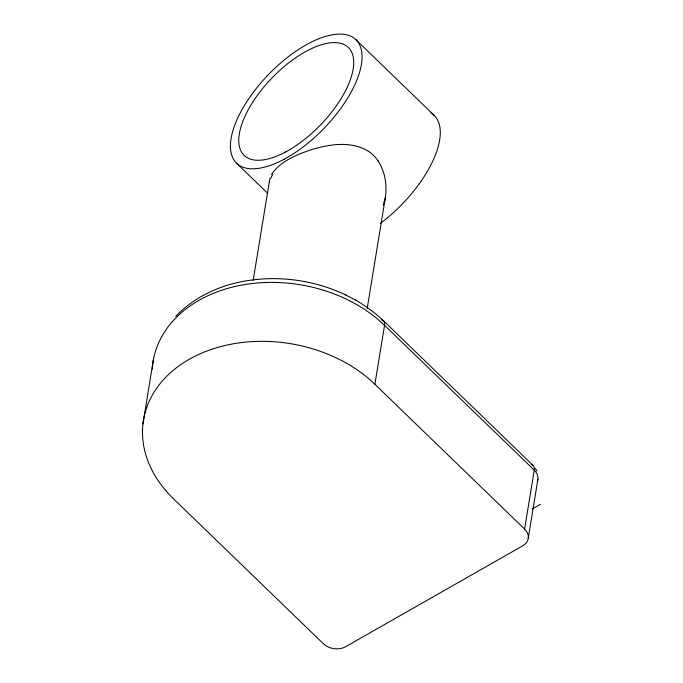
<?xml version="1.0" encoding="UTF-8"?>
<svg xmlns="http://www.w3.org/2000/svg" width="683" height="683" viewBox="0 0 683 683"><rect width="100%" height="100%" fill="white"/><g stroke="black" fill="none" stroke-linecap="round" stroke-linejoin="round"><path stroke-width="1.02" d="M269.887 178.519L269.444 182.66M384.708 201.289C387.483 187.671 385.844 172.628 378.023 160.889M142.952 423.955L153.351 359.941M253.18 280.337L269.512 180.585M367.189 308.503L385.425 197.105M374.89 384.273A132.528 99.257 9.3 0 0 189.191 359.326A132.528 99.257 9.3 0 0 173.627 498.914L323.341 643.702A15.905 11.91 9.3 0 0 345.624 646.699L522.734 545.811A15.905 11.91 9.3 0 0 524.595 529.06L374.89 384.273L384.538 325.347A15.905 7.163 -46 0 0 381.396 319.815M524.595 529.06L534.251 470.135A15.905 7.163 -46 0 0 531.109 464.602M528.275 538.059L537.931 479.133M271.51 174.507C280.371 161.06 296.473 154.879 311.038 149.748C329.496 144.25 351.429 140.519 368.658 151.481M175.702 316.357C193.665 297.506 218.21 285.972 243.609 281.294L244.54 281.148C278.425 275.121 314.052 280.047 345.18 294.672L345.88 295.03M532.177 509.006L540.484 504.267M355.45 300.059C365.601 305.796 375.027 312.771 383.505 320.771L533.21 465.567M345.18 294.672L356.321 300.503M355.869 39.657L434.123 115.342M236.642 163.297L267.796 193.426M535.429 468.367L536.889 471.048M430.93 112.934A85.879 38.666 -46 0 1 380.482 223.332M384.247 201.152A63.092 56.954 49.5 0 1 383.317 205.139M368.675 151.455A43.336 38.214 -65.9 0 1 378.083 160.838M270.681 178.485A63.092 27.508 -8.7 0 1 272.782 174.532M152.258 369.119A132.528 99.257 9.3 0 1 241.244 285.187A132.528 99.257 9.3 0 1 384.538 325.347L534.251 470.135A15.905 11.91 9.3 0 1 537.325 481.515M284.043 159.293A85.879 38.666 -46 0 0 358.404 42.696A85.879 38.666 -46 0 0 246.315 102.441A85.879 38.666 -46 0 0 284.043 159.293M285.588 151.976A75.01 33.774 -46 0 0 350.541 50.132A75.01 33.774 -46 0 0 252.633 102.322A75.01 33.774 -46 0 0 285.588 151.976"/></g></svg>
